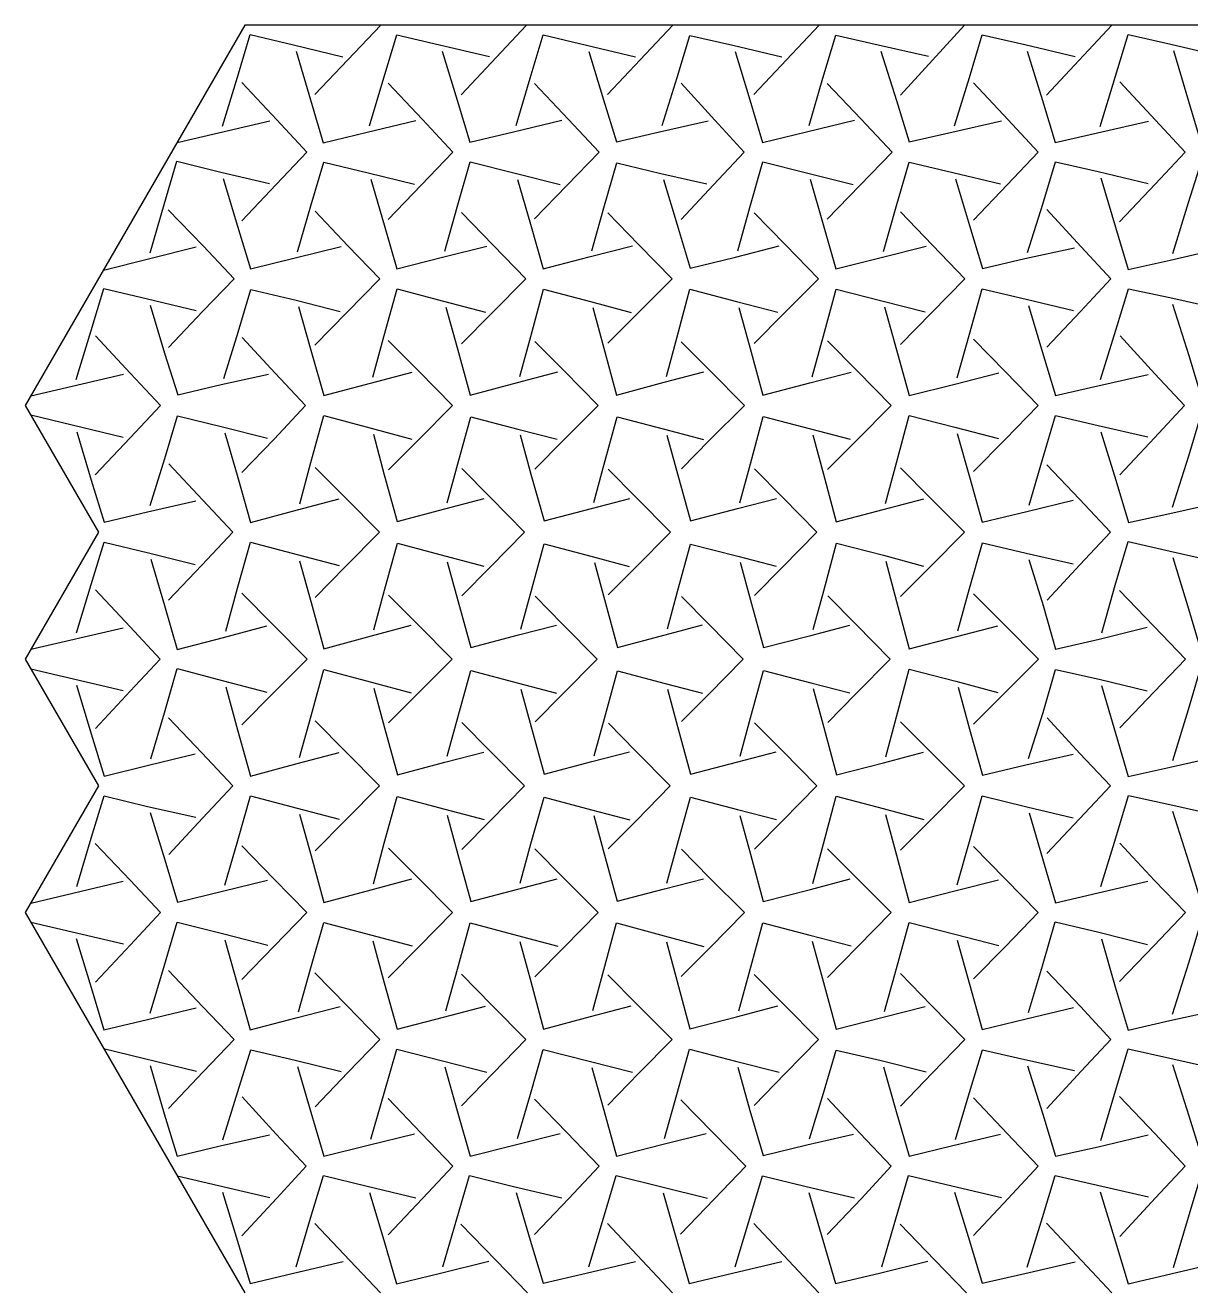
# Model space of a CAD drawing. Extents: x -8 to 152, y -43 to 130.
# Drawn here: x -8.2 to 71.5, y 43.4 to 129.8 of the extents above; entities that cross this region are included whole.
import ezdxf

# ---------------------------------------------------------------- set-up
doc = ezdxf.new("R2010")
doc.units = 0
doc.layers.add('DEFAULT', color=7, linetype='CONTINUOUS')

msp = doc.modelspace()

# ---------------------------------------------------------------- linework, layer by layer
at = {"layer": 'DEFAULT'}
for p, q in [((6.814, 129.758), (-8.186, 103.777)), ((146.814, 129.758), (6.814, 129.758)), ((16.116, 129.758), (11.59, 125.026)), ((26.056, 129.758), (21.605, 125.005)), ((36.071, 129.758), (31.602, 125.035)), ((46.071, 129.758), (41.601, 125.035)), ((55.995, 129.758), (51.621, 124.987)), ((66.071, 129.758), (61.602, 124.985)), ((6.32, 126.223), (7.178, 129.127)), ((7.178, 129.127), (10.153, 128.424)), ((16.32, 126.169), (17.193, 129.101)), ((17.193, 129.101), (20.123, 128.419)), ((26.325, 126.147), (27.193, 129.101)), ((27.193, 129.101), (30.154, 128.406)), ((36.354, 126.179), (37.216, 129.062)), ((37.216, 129.062), (40.154, 128.406)), ((46.316, 126.136), (47.205, 129.082)), ((47.205, 129.082), (50.094, 128.412)), ((56.325, 126.201), (57.193, 129.101)), ((57.193, 129.101), (60.107, 128.434)), ((66.32, 126.277), (67.174, 129.134)), ((67.174, 129.134), (70.09, 128.467)), ((10.153, 128.424), (13.525, 127.601)), ((10.327, 127.988), (11.3, 124.657)), ((20.123, 128.419), (23.534, 127.624)), ((20.302, 127.985), (21.32, 124.633)), ((30.154, 128.406), (33.511, 127.606)), ((30.33, 127.974), (31.315, 124.666)), ((40.154, 128.406), (43.511, 127.606)), ((40.33, 127.974), (41.315, 124.666)), ((50.094, 128.412), (53.542, 127.647)), ((50.278, 127.981), (51.34, 124.612)), ((60.107, 128.434), (63.554, 127.631)), ((60.287, 127.998), (61.315, 124.612)), ((70.09, 128.467), (73.587, 127.632)), ((70.269, 128.027), (71.295, 124.581)), ((5.302, 122.871), (6.32, 126.223)), ((15.345, 122.896), (16.32, 126.169)), ((25.361, 122.909), (26.325, 126.147)), ((35.326, 122.915), (36.354, 126.179)), ((45.373, 122.908), (46.316, 126.136)), ((55.318, 122.884), (56.325, 126.201)), ((65.259, 122.847), (66.32, 126.277)), ((6.605, 125.851), (9, 123.294)), ((16.605, 125.801), (18.952, 123.321)), ((26.609, 125.781), (28.931, 123.327)), ((36.632, 125.808), (38.945, 123.286)), ((46.602, 125.771), (48.926, 123.341)), ((56.609, 125.831), (58.979, 123.3)), ((66.606, 125.901), (69.046, 123.267)), ((11.3, 124.657), (12.178, 121.729)), ((21.32, 124.633), (22.197, 121.761)), ((31.315, 124.666), (32.216, 121.794)), ((41.315, 124.666), (42.186, 121.742)), ((51.34, 124.612), (52.212, 121.787)), ((61.315, 124.612), (62.19, 121.748)), ((71.295, 124.581), (72.156, 121.69)), ((2.193, 121.755), (8.534, 123.232)), ((9, 123.294), (11.056, 121.098)), ((15.17, 122.465), (18.492, 123.257)), ((18.952, 123.321), (21.04, 121.098)), ((25.186, 122.48), (28.472, 123.264)), ((28.931, 123.327), (31.033, 121.098)), ((35.143, 122.489), (38.484, 123.231)), ((38.945, 123.286), (40.927, 121.098)), ((45.2, 122.478), (48.467, 123.275)), ((48.926, 123.341), (51.056, 121.098)), ((55.139, 122.452), (58.515, 123.239)), ((58.979, 123.3), (61.033, 121.098)), ((65.076, 122.411), (68.577, 123.207)), ((69.046, 123.267), (71.078, 121.098)), ((12.178, 121.729), (15.17, 122.465)), ((22.197, 121.761), (25.186, 122.48)), ((32.216, 121.794), (35.143, 122.489)), ((42.186, 121.742), (45.2, 122.478)), ((52.212, 121.787), (55.139, 122.452)), ((62.19, 121.748), (65.076, 122.411)), ((11.056, 121.098), (8.952, 118.875)), ((21.04, 121.098), (18.863, 118.837)), ((31.033, 121.098), (28.816, 118.811)), ((40.927, 121.098), (38.835, 118.864)), ((51.056, 121.098), (48.837, 118.817)), ((61.033, 121.098), (58.911, 118.863)), ((71.078, 121.098), (69.015, 118.894)), ((1.296, 117.505), (2.174, 120.474)), ((2.174, 120.474), (5.17, 119.731)), ((11.331, 117.412), (12.208, 120.415)), ((12.208, 120.415), (15.248, 119.673)), ((21.33, 117.325), (22.205, 120.422)), ((22.205, 120.422), (25.293, 119.645)), ((31.341, 117.283), (32.242, 120.356)), ((32.242, 120.356), (35.238, 119.635)), ((41.335, 117.304), (42.205, 120.422)), ((42.205, 120.422), (45.278, 119.66)), ((51.333, 117.358), (52.208, 120.415)), ((52.208, 120.415), (55.201, 119.701)), ((61.349, 117.541), (62.205, 120.422)), ((62.205, 120.422), (65.122, 119.776)), ((71.31, 117.66), (72.182, 120.461)), ((5.17, 119.731), (8.492, 118.939)), ((5.345, 119.3), (6.32, 116.027)), ((15.248, 119.673), (18.41, 118.901)), ((15.419, 119.249), (16.331, 116.124)), ((25.293, 119.645), (28.367, 118.877)), ((25.461, 119.223), (26.333, 116.178)), ((35.238, 119.635), (38.385, 118.919)), ((35.415, 119.217), (36.369, 116.135)), ((45.278, 119.66), (48.386, 118.884)), ((45.446, 119.237), (46.328, 116.156)), ((55.201, 119.701), (58.453, 118.925)), ((55.376, 119.274), (56.33, 116.07)), ((65.122, 119.776), (68.549, 118.959)), ((65.299, 119.34), (66.305, 115.963)), ((8.952, 118.875), (6.605, 116.395)), ((18.863, 118.837), (16.613, 116.484)), ((28.816, 118.811), (26.614, 116.533)), ((38.835, 118.864), (36.642, 116.497)), ((48.837, 118.817), (46.61, 116.514)), ((58.911, 118.863), (56.613, 116.435)), ((69.015, 118.894), (66.594, 116.335)), ((0.355, 114.22), (1.296, 117.505)), ((10.419, 114.287), (11.331, 117.412)), ((60.31, 114.242), (61.349, 117.541)), ((70.228, 114.16), (71.31, 117.66)), ((1.587, 117.14), (3.962, 114.682)), ((11.613, 117.052), (13.863, 114.699)), ((20.488, 114.325), (21.33, 117.325)), ((21.612, 116.973), (23.789, 114.743)), ((30.518, 114.351), (31.341, 117.283)), ((31.62, 116.934), (33.747, 114.755)), ((40.503, 114.338), (41.335, 117.304)), ((41.616, 116.953), (43.768, 114.749)), ((50.461, 114.312), (51.333, 117.358)), ((51.614, 117.002), (53.816, 114.724)), ((61.628, 117.168), (63.966, 114.619)), ((6.32, 116.027), (7.201, 113.108)), ((16.331, 116.124), (17.205, 113.114)), ((26.333, 116.178), (27.212, 113.127)), ((36.369, 116.135), (37.238, 113.173)), ((46.328, 116.156), (47.205, 113.114)), ((56.33, 116.07), (57.223, 113.147)), ((66.305, 115.963), (67.174, 113.062)), ((-2.844, 113.029), (3.5, 114.613)), ((3.962, 114.682), (6.093, 112.438)), ((10.248, 113.863), (13.41, 114.635)), ((13.863, 114.699), (16.033, 112.438)), ((20.323, 113.905), (23.343, 114.676)), ((23.789, 114.743), (26.025, 112.438)), ((30.354, 113.935), (33.305, 114.688)), ((33.747, 114.755), (36.01, 112.438)), ((40.339, 113.92), (43.324, 114.682)), ((43.768, 114.749), (46.01, 112.438)), ((50.293, 113.891), (53.367, 114.659)), ((53.816, 114.724), (56.018, 112.438)), ((60.127, 113.814), (63.504, 114.563)), ((63.966, 114.619), (65.995, 112.438)), ((70.043, 113.72), (73.616, 114.533)), ((7.201, 113.108), (10.248, 113.863)), ((17.205, 113.114), (20.323, 113.905)), ((27.212, 113.127), (30.354, 113.935)), ((37.238, 113.173), (40.339, 113.92)), ((47.205, 113.114), (50.293, 113.891)), ((57.223, 113.147), (60.127, 113.814)), ((67.174, 113.062), (70.043, 113.72)), ((6.093, 112.438), (3.952, 110.215)), ((16.033, 112.438), (13.789, 110.132)), ((26.025, 112.438), (23.699, 110.096)), ((36.01, 112.438), (33.651, 110.072)), ((46.01, 112.438), (43.679, 110.09)), ((56.018, 112.438), (53.747, 110.12)), ((65.995, 112.438), (63.91, 110.203)), ((-3.68, 108.902), (-2.807, 111.781)), ((-2.807, 111.781), (0.17, 111.071)), ((6.369, 108.794), (7.235, 111.709)), ((7.235, 111.709), (10.323, 110.971)), ((16.343, 108.569), (17.216, 111.742)), ((17.216, 111.742), (20.399, 110.911)), ((26.352, 108.495), (27.22, 111.735)), ((27.22, 111.735), (30.444, 110.881)), ((36.358, 108.475), (37.227, 111.722)), ((37.227, 111.722), (40.415, 110.896)), ((46.349, 108.549), (47.22, 111.735)), ((47.22, 111.735), (50.354, 110.94)), ((56.33, 108.665), (57.205, 111.761)), ((57.205, 111.761), (60.201, 111.041)), ((66.34, 108.924), (67.208, 111.755)), ((67.208, 111.755), (70.029, 111.152)), ((0.17, 111.071), (3.492, 110.278)), ((0.345, 110.64), (1.32, 107.367)), ((10.323, 110.971), (13.343, 110.2)), ((10.488, 110.55), (11.33, 107.55)), ((20.399, 110.911), (23.261, 110.164)), ((20.559, 110.498), (21.343, 107.646)), ((30.444, 110.881), (33.218, 110.142)), ((40.415, 110.896), (43.243, 110.158)), ((50.354, 110.94), (53.305, 110.187)), ((50.518, 110.524), (51.341, 107.592)), ((60.201, 111.041), (63.453, 110.265)), ((60.376, 110.614), (61.33, 107.41)), ((70.029, 111.152), (73.62, 110.355)), ((70.215, 110.713), (71.321, 107.204)), ((3.952, 110.215), (1.605, 107.734)), ((13.789, 110.132), (11.612, 107.903)), ((23.699, 110.096), (21.622, 107.991)), ((30.6, 110.471), (31.347, 107.699)), ((33.651, 110.072), (31.624, 108.04)), ((40.574, 110.485), (41.349, 107.667)), ((43.679, 110.09), (41.626, 108.01)), ((53.747, 110.12), (51.62, 107.942)), ((63.91, 110.203), (61.613, 107.774)), ((-4.698, 105.551), (-3.68, 108.902)), ((5.373, 105.634), (6.369, 108.794)), ((65.278, 105.555), (66.34, 108.924)), ((-3.395, 108.53), (-1, 105.973)), ((6.642, 108.427), (8.881, 105.985)), ((15.559, 105.717), (16.343, 108.569)), ((16.621, 108.224), (18.699, 106.119)), ((25.615, 105.757), (26.352, 108.495)), ((26.628, 108.156), (28.63, 106.148)), ((35.63, 105.77), (36.358, 108.475)), ((36.632, 108.137), (38.61, 106.154)), ((45.574, 105.731), (46.349, 108.549)), ((46.626, 108.205), (48.679, 106.125)), ((55.488, 105.665), (56.33, 108.665)), ((56.612, 108.313), (58.789, 106.083)), ((66.621, 108.549), (69.008, 105.945)), ((1.32, 107.367), (2.231, 104.5)), ((11.33, 107.55), (12.208, 104.46)), ((21.343, 107.646), (22.22, 104.48)), ((31.347, 107.699), (32.223, 104.487)), ((41.349, 107.667), (42.223, 104.487)), ((51.341, 107.592), (52.208, 104.46)), ((61.33, 107.41), (62.216, 104.473)), ((71.321, 107.204), (72.174, 104.402)), ((-7.807, 104.434), (-1.466, 105.912)), ((-1, 105.973), (1.063, 103.777)), ((5.192, 105.214), (8.426, 105.931)), ((8.881, 105.985), (10.965, 103.777)), ((15.399, 105.304), (18.261, 106.051)), ((18.699, 106.119), (21.01, 103.777)), ((22.22, 104.48), (25.459, 105.349)), ((25.459, 105.349), (28.199, 106.079)), ((28.63, 106.148), (30.965, 103.777)), ((32.223, 104.487), (35.474, 105.364)), ((35.474, 105.364), (38.18, 106.085)), ((38.61, 106.154), (40.95, 103.777)), ((42.223, 104.487), (45.415, 105.319)), ((45.415, 105.319), (48.243, 106.057)), ((48.679, 106.125), (50.988, 103.777)), ((55.323, 105.245), (58.343, 106.015)), ((58.789, 106.083), (61.033, 103.777)), ((65.094, 105.124), (68.542, 105.889)), ((69.008, 105.945), (71.018, 103.777)), ((2.231, 104.5), (5.192, 105.214)), ((12.208, 104.46), (15.399, 105.304)), ((52.208, 104.46), (55.323, 105.245)), ((62.216, 104.473), (65.094, 105.124)), ((-8.186, 103.777), (-3.186, 95.117)), ((1.063, 103.777), (-1.027, 101.561)), ((10.965, 103.777), (8.816, 101.491)), ((21.01, 103.777), (18.651, 101.412)), ((30.965, 103.777), (28.596, 101.407)), ((40.95, 103.777), (38.575, 101.402)), ((50.988, 103.777), (48.61, 101.401)), ((61.033, 103.777), (58.768, 101.466)), ((71.018, 103.777), (68.979, 101.575)), ((-7.814, 103.134), (-1.489, 101.625)), ((1.349, 100.167), (2.223, 103.068)), ((2.223, 103.068), (5.293, 102.324)), ((11.336, 99.897), (12.208, 103.094)), ((12.208, 103.094), (15.444, 102.221)), ((21.371, 99.805), (22.254, 103.016)), ((22.254, 103.016), (25.476, 102.175)), ((31.381, 99.764), (32.265, 102.997)), ((32.265, 102.997), (35.491, 102.16)), ((41.376, 99.785), (42.246, 103.029)), ((42.246, 103.029), (45.474, 102.191)), ((51.347, 99.856), (52.212, 103.088)), ((52.212, 103.088), (55.339, 102.295)), ((61.331, 100.091), (62.205, 103.101)), ((62.205, 103.101), (65.139, 102.423)), ((71.321, 100.35), (72.171, 103.16)), ((-4.67, 101.993), (-3.685, 98.685)), ((5.293, 102.324), (8.367, 101.557)), ((5.461, 101.903), (6.333, 98.857)), ((15.444, 102.221), (18.218, 101.482)), ((25.476, 102.175), (28.167, 101.473)), ((35.491, 102.16), (38.149, 101.467)), ((45.474, 102.191), (48.18, 101.47)), ((55.339, 102.295), (58.324, 101.533)), ((55.503, 101.877), (56.335, 98.911)), ((65.139, 102.423), (68.515, 101.636)), ((65.318, 101.991), (66.325, 98.674)), ((-1.027, 101.561), (-3.398, 99.054)), ((8.816, 101.491), (6.614, 99.213)), ((15.6, 101.811), (16.347, 99.039)), ((18.651, 101.412), (16.624, 99.38)), ((25.633, 101.771), (26.371, 99.089)), ((28.596, 101.407), (26.642, 99.427)), ((35.648, 101.758), (36.376, 99.11)), ((38.575, 101.402), (36.646, 99.447)), ((45.63, 101.784), (46.358, 99.08)), ((48.61, 101.401), (46.632, 99.418)), ((58.768, 101.466), (56.616, 99.262)), ((68.979, 101.575), (66.609, 99.045)), ((0.353, 96.945), (1.349, 100.167)), ((70.215, 96.842), (71.321, 100.35)), ((1.628, 99.799), (3.92, 97.325)), ((10.571, 97.057), (11.336, 99.897)), ((11.616, 99.554), (13.692, 97.472)), ((20.633, 97.123), (21.371, 99.805)), ((21.642, 99.467), (23.596, 97.487)), ((30.662, 97.15), (31.381, 99.764)), ((31.65, 99.428), (33.554, 97.499)), ((40.648, 97.136), (41.376, 99.785)), ((41.646, 99.448), (43.575, 97.493)), ((50.6, 97.084), (51.347, 99.856)), ((51.624, 99.515), (53.651, 97.483)), ((60.419, 96.966), (61.331, 100.091)), ((61.613, 99.731), (63.863, 97.378)), ((-3.685, 98.685), (-2.788, 95.807)), ((6.333, 98.857), (7.205, 95.794)), ((16.347, 99.039), (17.235, 95.846)), ((26.371, 99.089), (27.261, 95.892)), ((36.376, 99.11), (37.261, 95.892)), ((46.358, 99.08), (47.223, 95.826)), ((56.335, 98.911), (57.208, 95.8)), ((66.325, 98.674), (67.197, 95.781)), ((0.173, 96.52), (3.462, 97.268)), ((3.92, 97.325), (6.003, 95.117)), ((10.414, 96.644), (13.255, 97.401)), ((13.692, 97.472), (16.025, 95.117)), ((17.235, 95.846), (20.476, 96.719)), ((20.476, 96.719), (23.167, 97.421)), ((23.596, 97.487), (25.927, 95.117)), ((27.261, 95.892), (30.506, 96.749)), ((30.506, 96.749), (33.13, 97.434)), ((33.554, 97.499), (35.905, 95.117)), ((37.261, 95.892), (40.491, 96.734)), ((40.491, 96.734), (43.149, 97.428)), ((43.575, 97.493), (45.912, 95.117)), ((50.444, 96.674), (53.218, 97.413)), ((53.651, 97.483), (56.003, 95.117)), ((60.248, 96.542), (63.41, 97.314)), ((63.863, 97.378), (65.98, 95.117)), ((70.029, 96.403), (73.62, 97.2)), ((-2.788, 95.807), (0.173, 96.52)), ((7.205, 95.794), (10.414, 96.644)), ((47.223, 95.826), (50.444, 96.674)), ((57.208, 95.8), (60.248, 96.542)), ((67.197, 95.781), (70.029, 96.403)), ((-3.186, 95.117), (-8.186, 86.457)), ((6.003, 95.117), (3.884, 92.862)), ((16.025, 95.117), (13.699, 92.776)), ((25.927, 95.117), (23.575, 92.741)), ((35.905, 95.117), (33.507, 92.713)), ((45.912, 95.117), (43.554, 92.736)), ((56.003, 95.117), (53.63, 92.746)), ((65.98, 95.117), (63.877, 92.896)), ((-3.675, 91.56), (-2.799, 94.447)), ((-2.799, 94.447), (0.232, 93.707)), ((6.319, 91.298), (7.197, 94.454)), ((7.197, 94.454), (10.399, 93.591)), ((16.358, 91.154), (17.246, 94.369)), ((17.246, 94.369), (20.491, 93.5)), ((26.387, 91.083), (27.272, 94.323)), ((27.272, 94.323), (30.55, 93.455)), ((36.392, 91.062), (37.276, 94.317)), ((37.276, 94.317), (40.506, 93.485)), ((46.376, 91.124), (47.242, 94.375)), ((47.242, 94.375), (50.459, 93.546)), ((56.338, 91.27), (57.231, 94.395)), ((57.231, 94.395), (60.206, 93.684)), ((66.301, 91.504), (67.171, 94.5)), ((67.171, 94.5), (70.043, 93.835)), ((0.232, 93.707), (3.429, 92.927)), ((0.403, 93.281), (1.326, 90.122)), ((10.399, 93.591), (13.261, 92.844)), ((20.491, 93.5), (23.149, 92.807)), ((30.55, 93.455), (33.087, 92.779)), ((40.506, 93.485), (43.13, 92.801)), ((50.459, 93.546), (53.199, 92.815)), ((60.206, 93.684), (63.423, 92.953)), ((60.384, 93.263), (61.359, 90.111)), ((70.043, 93.835), (73.616, 93.022)), ((70.228, 93.395), (71.31, 89.895)), ((3.884, 92.862), (1.609, 90.483)), ((10.559, 93.177), (11.343, 90.325)), ((13.699, 92.776), (11.621, 90.67)), ((20.648, 93.098), (21.376, 90.45)), ((23.575, 92.741), (21.646, 90.787)), ((30.703, 93.058), (31.385, 90.523)), ((33.507, 92.713), (31.653, 90.854)), ((40.662, 93.085), (41.381, 90.471)), ((43.554, 92.736), (41.65, 90.806)), ((50.615, 93.137), (51.352, 90.4)), ((53.63, 92.746), (51.628, 90.739)), ((63.877, 92.896), (61.635, 90.476)), ((-4.682, 88.243), (-3.675, 91.56)), ((65.37, 88.252), (66.301, 91.504)), ((-3.391, 91.19), (-1.021, 88.659)), ((5.527, 88.358), (6.319, 91.298)), ((6.603, 90.951), (8.754, 88.795)), ((15.63, 88.45), (16.358, 91.154)), ((16.632, 90.816), (18.61, 88.834)), ((25.677, 88.503), (26.387, 91.083)), ((26.654, 90.749), (28.534, 88.844)), ((35.692, 88.516), (36.392, 91.062)), ((36.658, 90.729), (38.513, 88.85)), ((45.648, 88.476), (46.376, 91.124)), ((46.646, 90.788), (48.575, 88.833)), ((55.544, 88.384), (56.338, 91.27)), ((56.617, 90.923), (58.72, 88.793)), ((66.591, 91.14), (68.941, 88.708)), ((1.326, 90.122), (2.189, 87.107)), ((11.343, 90.325), (12.223, 87.166)), ((21.376, 90.45), (22.269, 87.244)), ((31.385, 90.523), (32.276, 87.257)), ((41.381, 90.471), (42.265, 87.238)), ((51.352, 90.4), (52.216, 87.153)), ((61.359, 90.111), (62.208, 87.14)), ((71.31, 89.895), (72.152, 87.042)), ((-7.799, 87.127), (-1.485, 88.598)), ((-1.021, 88.659), (1.04, 86.457)), ((5.368, 87.938), (8.311, 88.722)), ((8.754, 88.795), (11.086, 86.457)), ((15.474, 88.044), (18.18, 88.765)), ((18.61, 88.834), (20.98, 86.457)), ((22.269, 87.244), (25.521, 88.104)), ((25.521, 88.104), (28.111, 88.78)), ((28.534, 88.844), (30.89, 86.457)), ((32.276, 87.257), (35.537, 88.119)), ((35.537, 88.119), (38.092, 88.786)), ((38.513, 88.85), (40.875, 86.457)), ((42.265, 87.238), (45.491, 88.074)), ((45.491, 88.074), (48.149, 88.767)), ((48.575, 88.833), (50.92, 86.457)), ((55.384, 87.968), (58.28, 88.724)), ((58.72, 88.793), (61.04, 86.457)), ((65.2, 87.82), (68.481, 88.639)), ((68.941, 88.708), (71.101, 86.457)), ((2.189, 87.107), (5.368, 87.938)), ((12.223, 87.166), (15.474, 88.044)), ((52.216, 87.153), (55.384, 87.968)), ((62.208, 87.14), (65.2, 87.82)), ((-8.186, 86.457), (-3.186, 77.797)), ((1.04, 86.457), (-1.021, 84.255)), ((11.086, 86.457), (8.754, 84.119)), ((20.98, 86.457), (18.61, 84.08)), ((30.89, 86.457), (28.534, 84.07)), ((40.875, 86.457), (38.513, 84.064)), ((50.92, 86.457), (48.575, 84.081)), ((61.04, 86.457), (58.713, 84.108)), ((71.101, 86.457), (68.947, 84.22)), ((-7.799, 85.787), (-1.485, 84.316)), ((1.326, 82.792), (2.189, 85.807)), ((2.189, 85.807), (5.368, 84.976)), ((11.343, 82.589), (12.223, 85.748)), ((12.223, 85.748), (15.474, 84.87)), ((21.376, 82.464), (22.269, 85.67)), ((22.269, 85.67), (25.521, 84.81)), ((31.392, 82.402), (32.284, 85.643)), ((32.284, 85.643), (35.537, 84.795)), ((41.381, 82.443), (42.265, 85.676)), ((42.265, 85.676), (45.491, 84.84)), ((51.352, 82.514), (52.208, 85.774)), ((52.208, 85.774), (55.399, 84.946)), ((61.369, 82.813), (62.223, 85.748)), ((62.223, 85.748), (65.185, 85.092)), ((71.31, 83.019), (72.152, 85.872)), ((-4.682, 84.671), (-3.675, 81.353)), ((5.368, 84.976), (8.311, 84.191)), ((15.474, 84.87), (18.18, 84.149)), ((25.521, 84.81), (28.111, 84.134)), ((35.537, 84.795), (38.092, 84.128)), ((45.491, 84.84), (48.149, 84.146)), ((55.399, 84.946), (58.274, 84.179)), ((65.185, 85.092), (68.486, 84.286)), ((65.358, 84.661), (66.311, 81.398)), ((-1.021, 84.255), (-3.391, 81.724)), ((5.527, 84.556), (6.319, 81.615)), ((8.754, 84.119), (6.603, 81.963)), ((15.63, 84.464), (16.358, 81.76)), ((18.61, 84.08), (16.632, 82.098)), ((25.677, 84.411), (26.387, 81.831)), ((28.534, 84.07), (26.654, 82.165)), ((35.692, 84.398), (36.392, 81.852)), ((38.513, 84.064), (36.658, 82.184)), ((45.648, 84.438), (46.376, 81.79)), ((48.575, 84.081), (46.646, 82.126)), ((55.557, 84.53), (56.33, 81.657)), ((58.713, 84.108), (56.612, 82.001)), ((68.947, 84.22), (66.598, 81.764)), ((70.228, 79.519), (71.31, 83.019)), ((0.403, 79.633), (1.326, 82.792)), ((1.609, 82.431), (3.884, 80.052)), ((10.559, 79.737), (11.343, 82.589)), ((11.621, 82.244), (13.699, 80.138)), ((20.648, 79.816), (21.376, 82.464)), ((21.646, 82.127), (23.575, 80.172)), ((30.692, 79.855), (31.392, 82.402)), ((31.658, 82.069), (33.513, 80.19)), ((40.662, 79.829), (41.381, 82.443)), ((41.65, 82.108), (43.554, 80.178)), ((50.615, 79.776), (51.352, 82.514)), ((51.628, 82.175), (53.63, 80.168)), ((60.373, 79.653), (61.369, 82.813)), ((61.642, 82.446), (63.881, 80.004)), ((-3.675, 81.353), (-2.799, 78.467)), ((6.319, 81.615), (7.197, 78.46)), ((16.358, 81.76), (17.246, 78.545)), ((26.387, 81.831), (27.28, 78.604)), ((36.392, 81.852), (37.276, 78.597)), ((46.376, 81.79), (47.242, 78.538)), ((56.33, 81.657), (57.231, 78.519)), ((66.311, 81.398), (67.178, 78.427)), ((0.232, 79.207), (3.429, 79.987)), ((3.884, 80.052), (6.003, 77.797)), ((10.399, 79.323), (13.261, 80.07)), ((13.699, 80.138), (16.01, 77.797)), ((20.491, 79.414), (23.149, 80.107)), ((23.575, 80.172), (25.927, 77.797)), ((27.28, 78.604), (30.537, 79.459)), ((30.537, 79.459), (33.092, 80.126)), ((33.513, 80.19), (35.89, 77.797)), ((37.276, 78.597), (40.506, 79.429)), ((40.506, 79.429), (43.13, 80.113)), ((43.554, 80.178), (45.912, 77.797)), ((50.459, 79.368), (53.199, 80.099)), ((53.63, 80.168), (56.003, 77.797)), ((60.192, 79.233), (63.426, 79.951)), ((63.881, 80.004), (65.965, 77.797)), ((70.043, 79.079), (73.616, 79.892)), ((-2.799, 78.467), (0.232, 79.207)), ((7.197, 78.46), (10.399, 79.323)), ((17.246, 78.545), (20.491, 79.414)), ((47.242, 78.538), (50.459, 79.368)), ((57.231, 78.519), (60.192, 79.233)), ((67.178, 78.427), (70.043, 79.079)), ((-3.186, 77.797), (-8.186, 69.136)), ((6.003, 77.797), (3.92, 75.589)), ((16.01, 77.797), (13.699, 75.455)), ((25.927, 77.797), (23.596, 75.427)), ((35.89, 77.797), (33.554, 75.415)), ((45.912, 77.797), (43.575, 75.421)), ((56.003, 77.797), (53.651, 75.431)), ((65.965, 77.797), (63.863, 75.536)), ((-3.685, 74.229), (-2.788, 77.107)), ((-2.788, 77.107), (0.173, 76.394)), ((6.333, 74.057), (7.212, 77.107)), ((7.212, 77.107), (10.399, 76.27)), ((16.347, 73.875), (17.235, 77.068)), ((17.235, 77.068), (20.476, 76.195)), ((26.371, 73.825), (27.261, 77.022)), ((27.261, 77.022), (30.506, 76.165)), ((36.376, 73.804), (37.261, 77.022)), ((37.261, 77.022), (40.491, 76.18)), ((46.358, 73.833), (47.223, 77.088)), ((47.223, 77.088), (50.444, 76.24)), ((56.335, 74.003), (57.208, 77.114)), ((57.208, 77.114), (60.248, 76.372)), ((66.325, 74.24), (67.197, 77.133)), ((67.197, 77.133), (70.029, 76.511)), ((0.173, 76.394), (3.462, 75.646)), ((0.353, 75.969), (1.349, 72.747)), ((10.399, 76.27), (13.261, 75.523)), ((20.476, 76.195), (23.167, 75.492)), ((30.506, 76.165), (33.13, 75.48)), ((40.491, 76.18), (43.149, 75.486)), ((50.444, 76.24), (53.218, 75.501)), ((60.248, 76.372), (63.41, 75.6)), ((70.029, 76.511), (73.62, 75.714)), ((70.215, 76.072), (71.321, 72.563)), ((3.92, 75.589), (1.628, 73.115)), ((10.559, 75.857), (11.343, 73.005)), ((13.699, 75.455), (11.621, 73.35)), ((20.633, 75.791), (21.371, 73.109)), ((23.596, 75.427), (21.642, 73.447)), ((30.662, 75.764), (31.381, 73.15)), ((33.554, 75.415), (31.65, 73.485)), ((40.648, 75.778), (41.376, 73.129)), ((43.575, 75.421), (41.646, 73.466)), ((50.6, 75.83), (51.347, 73.058)), ((53.651, 75.431), (51.624, 73.399)), ((60.419, 75.947), (61.331, 72.822)), ((63.863, 75.536), (61.613, 73.183)), ((65.318, 70.923), (66.325, 74.24)), ((-4.67, 70.921), (-3.685, 74.229)), ((-3.398, 73.86), (-1.027, 71.353)), ((5.461, 71.011), (6.333, 74.057)), ((6.614, 73.701), (8.816, 71.423)), ((15.6, 71.103), (16.347, 73.875)), ((16.624, 73.534), (18.651, 71.502)), ((25.633, 71.142), (26.371, 73.825)), ((26.642, 73.486), (28.596, 71.507)), ((35.648, 71.156), (36.376, 73.804)), ((36.646, 73.467), (38.575, 71.512)), ((45.63, 71.129), (46.358, 73.833)), ((46.632, 73.496), (48.61, 71.513)), ((55.503, 71.037), (56.335, 74.003)), ((56.616, 73.652), (58.768, 71.448)), ((66.609, 73.869), (68.979, 71.339)), ((1.349, 72.747), (2.223, 69.846)), ((11.343, 73.005), (12.216, 69.832)), ((21.371, 73.109), (22.254, 69.898)), ((31.381, 73.15), (32.265, 69.917)), ((41.376, 73.129), (42.246, 69.885)), ((51.347, 73.058), (52.212, 69.826)), ((61.331, 72.822), (62.205, 69.813)), ((71.321, 72.563), (72.178, 69.767)), ((-7.814, 69.78), (-1.489, 71.289)), ((-1.027, 71.353), (1.063, 69.136)), ((5.293, 70.59), (8.367, 71.357)), ((8.816, 71.423), (11.048, 69.136)), ((15.444, 70.693), (18.218, 71.432)), ((18.651, 71.502), (21.01, 69.136)), ((25.476, 70.738), (28.167, 71.441)), ((28.596, 71.507), (30.965, 69.136)), ((35.491, 70.753), (38.149, 71.447)), ((38.575, 71.512), (40.95, 69.136)), ((45.474, 70.723), (48.18, 71.444)), ((48.61, 71.513), (50.988, 69.136)), ((55.339, 70.619), (58.324, 71.381)), ((58.768, 71.448), (61.033, 69.136)), ((65.139, 70.491), (68.515, 71.278)), ((68.979, 71.339), (71.086, 69.136)), ((2.223, 69.846), (5.293, 70.59)), ((12.216, 69.832), (15.444, 70.693)), ((22.254, 69.898), (25.476, 70.738)), ((32.265, 69.917), (35.491, 70.753)), ((42.246, 69.885), (45.474, 70.723)), ((52.212, 69.826), (55.339, 70.619)), ((62.205, 69.813), (65.139, 70.491)), ((-8.186, 69.136), (6.814, 43.156)), ((1.063, 69.136), (-1, 66.941)), ((11.048, 69.136), (8.83, 66.842)), ((21.01, 69.136), (18.699, 66.795)), ((30.965, 69.136), (28.63, 66.765)), ((40.95, 69.136), (38.61, 66.76)), ((50.988, 69.136), (48.679, 66.789)), ((61.033, 69.136), (58.789, 66.831)), ((71.086, 69.136), (68.962, 66.892)), ((-7.807, 68.48), (-1.466, 67.002)), ((1.32, 65.547), (2.189, 68.486)), ((2.189, 68.486), (5.293, 67.699)), ((11.33, 65.364), (12.208, 68.453)), ((12.208, 68.453), (15.399, 67.61)), ((21.343, 65.268), (22.22, 68.434)), ((22.22, 68.434), (25.459, 67.565)), ((31.347, 65.215), (32.223, 68.427)), ((32.223, 68.427), (35.474, 67.55)), ((41.349, 65.247), (42.223, 68.427)), ((42.223, 68.427), (45.415, 67.595)), ((51.341, 65.322), (52.208, 68.453)), ((52.208, 68.453), (55.323, 67.669)), ((61.33, 65.504), (62.182, 68.499)), ((62.182, 68.499), (65.184, 67.789)), ((71.321, 65.709), (72.174, 68.512)), ((-4.698, 67.363), (-3.68, 64.011)), ((5.293, 67.699), (8.38, 66.911)), ((15.399, 67.61), (18.261, 66.863)), ((25.459, 67.565), (28.199, 66.835)), ((35.474, 67.55), (38.18, 66.829)), ((45.415, 67.595), (48.243, 66.857)), ((55.323, 67.669), (58.343, 66.898)), ((65.184, 67.789), (68.5, 66.961)), ((65.355, 67.354), (66.296, 64.069)), ((-1, 66.941), (-3.395, 64.384)), ((5.458, 67.276), (6.319, 64.207)), ((8.83, 66.842), (6.604, 64.562)), ((15.559, 67.197), (16.343, 64.344)), ((18.699, 66.795), (16.621, 64.689)), ((25.615, 67.157), (26.352, 64.419)), ((28.63, 66.765), (26.628, 64.758)), ((35.63, 67.143), (36.358, 64.439)), ((38.61, 66.76), (36.632, 64.777)), ((45.574, 67.183), (46.349, 64.365)), ((48.679, 66.789), (46.626, 64.709)), ((55.488, 67.249), (56.33, 64.249)), ((58.789, 66.831), (56.612, 64.601)), ((68.962, 66.892), (66.587, 64.434)), ((70.215, 62.201), (71.321, 65.709)), ((0.345, 62.274), (1.32, 65.547)), ((1.605, 65.179), (3.952, 62.699)), ((10.488, 62.363), (11.33, 65.364)), ((11.612, 65.011), (13.789, 62.782)), ((20.559, 62.416), (21.343, 65.268)), ((21.622, 64.923), (23.699, 62.818)), ((30.6, 62.443), (31.347, 65.215)), ((31.624, 64.874), (33.651, 62.842)), ((40.574, 62.429), (41.349, 65.247)), ((41.626, 64.904), (43.679, 62.824)), ((50.518, 62.39), (51.341, 65.322)), ((51.62, 64.972), (53.747, 62.793)), ((60.376, 62.3), (61.33, 65.504)), ((61.613, 65.14), (63.91, 62.711)), ((-3.68, 64.011), (-2.807, 61.133)), ((6.319, 64.207), (7.193, 61.133)), ((16.343, 64.344), (17.216, 61.172)), ((26.352, 64.419), (27.22, 61.179)), ((36.358, 64.439), (37.227, 61.192)), ((46.349, 64.365), (47.22, 61.179)), ((56.33, 64.249), (57.205, 61.153)), ((66.296, 64.069), (67.174, 61.1)), ((0.17, 61.843), (3.492, 62.635)), ((3.952, 62.699), (6.078, 60.476)), ((10.323, 61.943), (13.343, 62.714)), ((13.789, 62.782), (16.033, 60.476)), ((20.399, 62.003), (23.261, 62.75)), ((23.699, 62.818), (26.025, 60.476)), ((30.444, 62.033), (33.218, 62.772)), ((33.651, 62.842), (36.01, 60.476)), ((40.415, 62.018), (43.243, 62.756)), ((43.679, 62.824), (46.01, 60.476)), ((50.354, 61.973), (53.305, 62.727)), ((53.747, 62.793), (56.018, 60.476)), ((60.201, 61.873), (63.453, 62.649)), ((63.91, 62.711), (65.995, 60.476)), ((70.029, 61.762), (73.62, 62.559)), ((-2.807, 61.133), (0.17, 61.843)), ((7.193, 61.133), (10.323, 61.943)), ((17.216, 61.172), (20.399, 62.003)), ((27.22, 61.179), (30.444, 62.033)), ((37.227, 61.192), (40.415, 62.018)), ((47.22, 61.179), (50.354, 61.973)), ((57.205, 61.153), (60.201, 61.873)), ((67.174, 61.1), (70.029, 61.762)), ((6.078, 60.476), (3.968, 58.246)), ((16.033, 60.476), (13.863, 58.215)), ((26.025, 60.476), (23.789, 58.171)), ((36.01, 60.476), (33.747, 58.159)), ((46.01, 60.476), (43.768, 58.165)), ((56.018, 60.476), (53.816, 58.19)), ((65.995, 60.476), (63.966, 58.295)), ((-2.829, 59.858), (3.506, 58.312)), ((6.349, 56.919), (7.223, 59.767)), ((7.223, 59.767), (10.248, 59.051)), ((16.331, 56.79), (17.205, 59.8)), ((17.205, 59.8), (20.323, 59.009)), ((26.333, 56.736), (27.212, 59.787)), ((27.212, 59.787), (30.354, 58.979)), ((36.33, 56.703), (37.205, 59.8)), ((37.205, 59.8), (40.339, 58.994)), ((46.364, 56.801), (47.235, 59.748)), ((47.235, 59.748), (50.293, 59.023)), ((56.33, 56.844), (57.223, 59.767)), ((57.223, 59.767), (60.127, 59.1)), ((66.305, 56.951), (67.182, 59.839)), ((67.182, 59.839), (70.029, 59.19)), ((10.248, 59.051), (13.41, 58.279)), ((20.323, 59.009), (23.343, 58.238)), ((30.354, 58.979), (33.305, 58.226)), ((40.339, 58.994), (43.324, 58.232)), ((50.293, 59.023), (53.367, 58.255)), ((60.127, 59.1), (63.504, 58.351)), ((70.029, 59.19), (73.62, 58.393)), ((70.215, 58.751), (71.321, 55.243)), ((0.342, 58.693), (1.305, 55.396)), ((3.968, 58.246), (1.594, 55.763)), ((10.419, 58.627), (11.331, 55.502)), ((13.863, 58.215), (11.613, 55.862)), ((20.488, 58.589), (21.33, 55.589)), ((23.789, 58.171), (21.612, 55.941)), ((30.518, 58.562), (31.341, 55.631)), ((33.747, 58.159), (31.62, 55.98)), ((40.503, 58.576), (41.335, 55.61)), ((43.768, 58.165), (41.616, 55.961)), ((50.461, 58.602), (51.333, 55.556)), ((53.816, 58.19), (51.614, 55.911)), ((60.31, 58.672), (61.349, 55.373)), ((63.966, 58.295), (61.628, 55.746)), ((5.31, 53.62), (6.349, 56.919)), ((6.628, 56.547), (8.966, 53.997)), ((15.419, 53.665), (16.331, 56.79)), ((16.613, 56.43), (18.863, 54.077)), ((25.461, 53.691), (26.333, 56.736)), ((26.614, 56.381), (28.816, 54.102)), ((35.488, 53.703), (36.33, 56.703)), ((36.612, 56.351), (38.789, 54.122)), ((45.4, 53.683), (46.364, 56.801)), ((46.638, 56.437), (48.856, 54.043)), ((55.376, 53.64), (56.33, 56.844)), ((56.613, 56.479), (58.911, 54.051)), ((65.299, 53.574), (66.305, 56.951)), ((66.594, 56.579), (69.015, 54.02)), ((1.305, 55.396), (2.205, 52.492)), ((11.331, 55.502), (12.208, 52.499)), ((21.33, 55.589), (22.205, 52.492)), ((31.341, 55.631), (32.208, 52.499)), ((41.335, 55.61), (42.235, 52.545)), ((51.333, 55.556), (52.208, 52.499)), ((61.349, 55.373), (62.205, 52.492)), ((71.321, 55.243), (72.189, 52.466)), ((5.127, 53.192), (8.504, 53.942)), ((8.966, 53.997), (11.01, 51.816)), ((15.248, 53.241), (18.41, 54.013)), ((18.863, 54.077), (21.04, 51.816)), ((25.293, 53.269), (28.367, 54.037)), ((28.816, 54.102), (31.033, 51.816)), ((35.323, 53.283), (38.343, 54.054)), ((38.789, 54.122), (41.063, 51.816)), ((45.222, 53.264), (48.404, 53.987)), ((48.856, 54.043), (50.98, 51.816)), ((55.201, 53.213), (58.453, 53.989)), ((58.911, 54.051), (61.033, 51.816)), ((65.122, 53.138), (68.549, 53.955)), ((69.015, 54.02), (71.078, 51.816)), ((2.205, 52.492), (5.127, 53.192)), ((12.208, 52.499), (15.248, 53.241)), ((22.205, 52.492), (25.293, 53.269)), ((32.208, 52.499), (35.323, 53.283)), ((42.235, 52.545), (45.222, 53.264)), ((52.208, 52.499), (55.201, 53.213)), ((62.205, 52.492), (65.122, 53.138)), ((11.01, 51.816), (9, 49.62)), ((21.04, 51.816), (18.952, 49.593)), ((31.033, 51.816), (28.931, 49.587)), ((41.063, 51.816), (38.899, 49.553)), ((50.98, 51.816), (48.931, 49.587)), ((61.033, 51.816), (58.979, 49.614)), ((71.078, 51.816), (69.046, 49.647)), ((2.193, 51.159), (8.534, 49.682)), ((11.31, 48.269), (12.186, 51.172)), ((12.186, 51.172), (15.17, 50.449)), ((21.296, 48.223), (22.178, 51.185)), ((22.178, 51.185), (25.186, 50.434)), ((31.325, 48.259), (32.189, 51.166)), ((32.189, 51.166), (35.231, 50.423)), ((41.325, 48.259), (42.201, 51.146)), ((42.201, 51.146), (45.186, 50.434)), ((51.296, 48.223), (52.178, 51.185)), ((52.178, 51.185), (55.139, 50.461)), ((61.315, 48.302), (62.19, 51.166)), ((62.19, 51.166), (65.076, 50.503)), ((71.295, 48.333), (72.156, 51.224)), ((15.17, 50.449), (18.492, 49.657)), ((25.186, 50.434), (28.472, 49.65)), ((35.231, 50.423), (38.443, 49.621)), ((45.186, 50.434), (48.472, 49.65)), ((55.139, 50.461), (58.515, 49.675)), ((65.076, 50.503), (68.577, 49.707)), ((65.259, 50.067), (66.32, 46.637)), ((5.302, 50.043), (6.32, 46.691)), ((9, 49.62), (6.605, 47.063)), ((15.345, 50.018), (16.32, 46.745)), ((18.952, 49.593), (16.605, 47.113)), ((25.361, 50.005), (26.325, 46.766)), ((28.931, 49.587), (26.609, 47.133)), ((35.401, 49.994), (36.312, 46.811)), ((38.899, 49.553), (36.599, 47.173)), ((45.361, 50.005), (46.325, 46.766)), ((48.931, 49.587), (46.609, 47.133)), ((55.318, 50.03), (56.325, 46.712)), ((58.979, 49.614), (56.609, 47.083)), ((69.046, 49.647), (66.606, 47.013)), ((10.315, 44.927), (11.31, 48.269)), ((13.994, 45.366), (11.598, 47.899)), ((20.355, 44.938), (21.296, 48.223)), ((23.962, 45.4), (21.587, 47.858)), ((30.318, 44.942), (31.325, 48.259)), ((33.979, 45.358), (31.609, 47.889)), ((40.318, 44.942), (41.325, 48.259)), ((43.979, 45.358), (41.609, 47.889)), ((50.355, 44.938), (51.296, 48.223)), ((53.962, 45.4), (51.587, 47.858)), ((60.287, 44.916), (61.315, 48.302)), ((64.021, 45.345), (61.602, 47.929)), ((70.269, 44.887), (71.295, 48.333)), ((6.32, 46.691), (7.186, 43.799)), ((16.32, 46.745), (17.174, 43.78)), ((26.325, 46.766), (27.201, 43.826)), ((36.312, 46.811), (37.189, 43.806)), ((46.325, 46.766), (47.178, 43.786)), ((56.325, 46.712), (57.193, 43.813)), ((66.32, 46.637), (67.174, 43.78)), ((10.138, 44.492), (13.53, 45.302)), ((16.086, 43.156), (13.994, 45.366)), ((20.184, 44.504), (23.5, 45.331)), ((26.131, 43.156), (23.962, 45.4)), ((30.139, 44.51), (33.515, 45.297)), ((36.04, 43.156), (33.979, 45.358)), ((40.139, 44.51), (43.515, 45.297)), ((46.04, 43.156), (43.979, 45.358)), ((50.184, 44.504), (53.5, 45.331)), ((56.131, 43.156), (53.962, 45.4)), ((60.107, 44.48), (63.554, 45.283)), ((66.071, 43.156), (64.021, 45.345)), ((70.09, 44.447), (73.587, 45.281)), ((7.186, 43.799), (10.138, 44.492)), ((17.174, 43.78), (20.184, 44.504)), ((27.201, 43.826), (30.139, 44.51)), ((37.189, 43.806), (40.139, 44.51)), ((47.178, 43.786), (50.184, 44.504)), ((57.193, 43.813), (60.107, 44.48)), ((67.174, 43.78), (70.09, 44.447))]:
    msp.add_line(p, q, dxfattribs=at)

doc.saveas('drawing.dxf')
